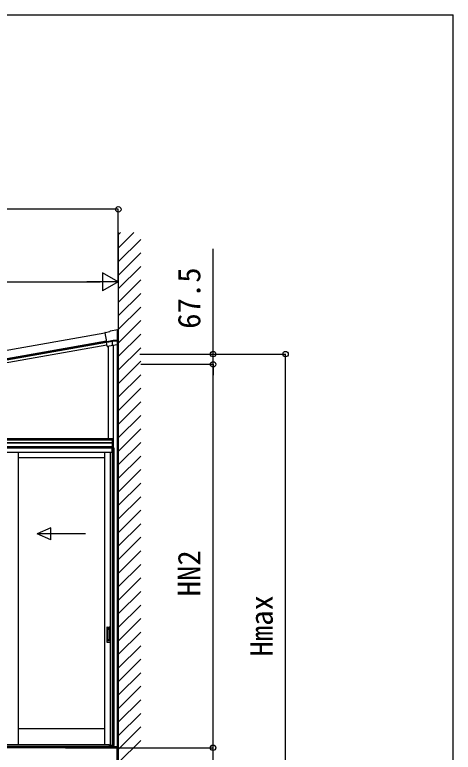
# Model space of a CAD drawing. Units: millimetres, scale not verified. Extents: x -10500 to 10500, y -15600 to 15524.
# Drawn here: x 7592 to 10500, y 10110 to 15000 of the extents above; entities that cross this region are included whole.
import ezdxf
from ezdxf.enums import TextEntityAlignment as Align

# ---------------------------------------------------------------- set-up
doc = ezdxf.new("R2010")
doc.units = ezdxf.units.MM
doc.header["$LTSCALE"] = 80
for name, color, linetype in [('0-4_YKK_13', 4, 'Continuous'), ('0-5_YKK_A1', 4, 'Continuous'), ('0-6_YKK_D', 6, 'Continuous'), ('0-7_YKK_ZWAK', 7, 'Continuous')]:
    doc.layers.add(name, color=color, linetype=linetype)
doc.styles.add('ＭＳ ゴシック', font='')
doc.styles.get('ＭＳ ゴシック').set_extended_font_data('MS Gothic')

msp = doc.modelspace()

# ---------------------------------------------------------------- linework, layer by layer
at = {"layer": '0-4_YKK_13'}
msp.add_line((8209.24, 12830.42), (8209.24, 12830.41), dxfattribs=at)
at = {"layer": '0-5_YKK_A1'}
for p, q in [((8279, 13554.95), (8279, 9439.38)), ((8279, 13541.02), (8292.93, 13554.95)), ((8279, 13451.22), (8382.73, 13554.95)), ((8279, 13361.42), (8428, 13510.42)), ((8279, 13271.61), (8428, 13420.61)), ((8279, 13181.81), (8428, 13330.81)), ((8279, 13092.01), (8428, 13241.01)), ((8279, 13002.21), (8428, 13151.21)), ((8279, 12912.4), (8428, 13061.4)), ((8279, 12822.6), (8428, 12971.6)), ((8227.33, 12904.5), (8273, 12912.55)), ((8273, 12912.17), (8273, 12912.55)), ((8273, 12911.53), (8278, 12912.42)), ((8273, 12912.17), (8273, 12910.14)), ((8273, 12839.04), (8273, 12910.14)), ((8278, 12912.04), (8278, 12912.42)), ((8190.8, 12888.98), (5950.13, 12493.88)), ((8190.13, 12890.83), (8190.52, 12890.56)), ((8190.13, 12890.83), (8190.13, 12890.83)), ((8190.52, 12890.56), (8201.2, 12830.01)), ((8191.75, 12893.15), (8223.28, 12898.7)), ((8223.28, 12898.7), (8227.33, 12904.5)), ((8223.49, 12898.36), (8223.28, 12898.7)), ((8224.65, 12896.54), (8223.49, 12898.36)), ((8227.55, 12904.15), (8227.33, 12904.5)), ((8228.71, 12902.33), (8227.55, 12904.15)), ((8279, 12732.8), (8428, 12881.8)), ((8200.44, 12834.32), (5959.77, 12439.23)), ((8200.44, 12834.32), (5959.77, 12439.23)), ((5959.77, 12439.23), (8200.44, 12834.32)), ((5960.89, 12432.83), (8200.38, 12827.71)), ((8240.43, 12833.8), (8202.63, 12827.14)), ((8203.9, 12831.89), (8204.07, 12830.9)), ((8204.07, 12830.9), (8244.54, 12838.04)), ((8243.55, 12837.52), (8241.55, 12835.14)), ((8243.86, 12808.6), (8273, 12813.74)), ((8273, 12839.04), (8244.46, 12839.04)), ((8244.54, 12838.04), (8244.5, 12838.54)), ((8244.54, 12838.04), (8273, 12838.04)), ((8273, 12839.04), (8273, 12838.54)), ((8273, 12838.54), (8273, 12838.04)), ((8273, 12815.8), (8273, 12838.04)), ((8273, 12815.8), (8273, 12813.77)), ((8273, 12813.77), (8273, 12813.77)), ((8273, 10147.5), (8273, 12813.72)), ((8279, 10147.5), (8279, 12840.59)), ((8203.85, 12808.01), (6971.75, 12590.76)), ((8204.54, 12802.11), (8204.54, 12802.12)), ((8241.96, 12806.69), (8206.85, 12800.49)), ((8214.5, 12189.5), (8214.5, 12801.84)), ((8241.96, 12806.69), (8242.31, 12807.11)), ((8243.51, 12808.57), (8242.34, 12807.16)), ((8244.5, 12808.71), (8244.5, 12126.5)), ((8244.5, 12808.71), (8244.5, 12189.5)), ((8279, 12643), (8428, 12792)), ((8279, 12553.19), (8428, 12702.19)), ((8279, 12463.39), (8428, 12612.39)), ((8279, 12373.59), (8428, 12522.59)), ((8279, 12283.79), (8428, 12432.79)), ((8279, 12193.98), (8428, 12342.98)), ((8279, 12104.18), (8428, 12253.18)), ((5686.3, 12181.5), (8241, 12181.5)), ((6971.75, 12189.5), (8244.5, 12189.5)), ((8241.3, 12134.5), (8241.3, 12189.5)), ((8244.2, 12134.5), (8244.2, 12189.5)), ((8244, 12134.5), (5647, 12134.5)), ((8244, 12134.5), (5647, 12134.5)), ((8244, 12127.5), (5647, 12127.5)), ((5652.5, 12163.41), (8241, 12163.41)), ((5652.5, 12161.5), (8241, 12161.5)), ((5652.5, 12134.5), (8241, 12134.5)), ((8244, 12126.5), (8244, 12134.5)), ((8279, 12014.38), (8428, 12163.38)), ((8238.5, 12126.49), (5652.5, 12126.49)), ((8238.5, 12096.49), (5652.5, 12096.49)), ((7615, 12096.49), (7615, 10161)), ((8187, 12096.49), (8187, 10161)), ((8224.8, 12096.49), (8224.8, 10157.49)), ((8239, 12096.5), (8228, 12096.5)), ((8238.5, 12096.5), (8238.5, 12126.49)), ((8239, 12126.5), (8239, 12096.5)), ((8243.2, 10153.5), (8243.2, 12126.5)), ((7615, 12064.49), (8187, 12064.49)), ((8279, 11924.58), (8428, 12073.58)), ((8279, 11834.77), (8428, 11983.77)), ((8279, 11744.97), (8428, 11893.97)), ((8279, 11655.17), (8428, 11804.17)), ((8279, 11565.37), (8428, 11714.37)), ((7832.65, 11598.12), (7741, 11558.12)), ((7832.65, 11518.12), (7832.65, 11598.12)), ((8279, 11475.56), (8428, 11624.56)), ((8061, 11558.12), (7741, 11558.12)), ((7832.65, 11518.12), (7741, 11558.12)), ((8279, 11385.76), (8428, 11534.76)), ((8279, 11295.96), (8428, 11444.96)), ((8279, 11206.16), (8428, 11355.16)), ((8279, 11116.35), (8428, 11265.35)), ((8279, 11026.55), (8428, 11175.55)), ((8279, 10936.75), (8428, 11085.75)), ((8279, 10846.95), (8428, 10995.95)), ((8203, 10936.49), (8203, 10842.49)), ((8206, 10939.49), (8219, 10939.49)), ((8206.8, 10925.49), (8206.8, 10853.49)), ((8206.9, 10925.95), (8207.09, 10924.08)), ((8207.09, 10923.08), (8207.09, 10855.9)), ((8217.2, 10926.49), (8207.8, 10926.49)), ((8216.83, 10924.08), (8208.08, 10924.08)), ((8216, 10931.49), (8209, 10931.49)), ((8209, 10931.48), (8209, 10926.99)), ((8216, 10929.08), (8209, 10929.08)), ((8216, 10928.59), (8209, 10928.59)), ((8216, 10931.48), (8216, 10926.99)), ((8217.83, 10924.08), (8218.07, 10925.98)), ((8217.83, 10923.08), (8217.83, 10855.9)), ((8218.2, 10925.49), (8218.2, 10853.49)), ((8222, 10936.49), (8222, 10842.49)), ((8279, 10757.14), (8428, 10906.14)), ((8206, 10839.49), (8219, 10839.49)), ((8206.9, 10853.04), (8207.09, 10854.9)), ((8217.2, 10852.49), (8207.8, 10852.49)), ((8216.83, 10854.9), (8208.08, 10854.9)), ((8209, 10847.51), (8209, 10851.99)), ((8216, 10850.4), (8209, 10850.4)), ((8216, 10849.9), (8209, 10849.9)), ((8216, 10847.49), (8209, 10847.49)), ((8216, 10847.51), (8216, 10851.99)), ((8218.07, 10853.01), (8217.83, 10854.9)), ((8279, 10667.34), (8428, 10816.34)), ((8279, 10577.54), (8428, 10726.54)), ((8279, 10487.74), (8428, 10636.74)), ((8279, 10397.93), (8428, 10546.93)), ((8279, 10308.13), (8428, 10457.13)), ((8279, 10218.33), (8428, 10367.33)), ((8279, 10128.53), (8428, 10277.53)), ((7615, 10267.49), (8187, 10267.49)), ((8279, 10038.72), (8428, 10187.72)), ((7928.31, 10139.5), (-9871.02, 10139.5)), ((8244, 10147.5), (5647, 10147.5)), ((8244, 10147.5), (5647, 10147.5)), ((5675, 10161), (8216, 10161)), ((8228, 10157.49), (8220.77, 10157.49)), ((8221, 10154.5), (8221, 10156)), ((8238.5, 10154.5), (8221, 10154.5)), ((8239, 10155.1), (8239, 10147.5)), ((8239, 10147.5), (8244, 10147.5)), ((8244, 10147.5), (8244, 10153.5)), ((8244, 10144.5), (8244, 10147.5)), ((8244, 10144.5), (8244, 10147.5)), ((8244.5, 10153.5), (8244.5, 10147.5)), ((8244.5, 10147.5), (8279, 10147.5))]:
    msp.add_line(p, q, dxfattribs=at)
for points in [[(8278, 12814.65), (8278, 12912.04), (8273, 12911.16)], [(8204.54, 12802.12), (8204.82, 12802.52), (8200.22, 12828.62), (8201.2, 12830.01)], [(8244.5, 12838.54), (8244.46, 12839.04), (8203.9, 12831.89)], [(8240.43, 12809.27), (8240.43, 12833.8), (8241.55, 12835.14)], [(8273, 12813.77), (8278, 12814.65), (8278, 12814.61), (8273, 12813.72), (8273, 12813.74)], [(8228, 12096.5), (8228, 10155.1), (8239, 10155.1)], [(8252, 10153.5), (8252, 12126.5), (8239, 12126.5)], [(5262.59, 10144.5), (8269, 10144.5), (8269, 10002.5)], [(8238.5, 10155.1), (8238.5, 10147.5), (5652.5, 10147.5)], [(8240.1, 10147.5), (8240.1, 10153.5), (8252, 10153.5)]]:
    msp.add_lwpolyline(points, dxfattribs=at)
msp.add_lwpolyline([(8241, 12189.5), (8244.5, 12189.5), (8244.5, 12134.5), (8241, 12134.5)], close=True, dxfattribs=at)
for centre, radius, start, end in [((8206, 10936.49), 3, 90, 180), ((8207.8, 10925.49), 1, 90, 180), ((8208.09, 10923.08), 1, 90, 180), ((8216.83, 10923.08), 1, 0, 90), ((8217.19, 10925.49), 1, 0, 90), ((8219, 10936.49), 3, 0, 90), ((8208.09, 10855.9), 1, 180, 270), ((8216.83, 10855.9), 1, 270, 0), ((8206, 10842.49), 3, 180, 270), ((8207.8, 10853.49), 1, 180, 270), ((8217.19, 10853.49), 1, 270, 0), ((8219, 10842.49), 3, 270, 0), ((8216, 10156), 5, 0, 90)]:
    msp.add_arc(centre, radius, start, end, dxfattribs=at)
for centre, major_axis, ratio, start_param, end_param in [((8192.11, 12891.17), (-1.64, 1.15), 0.99628, 5.4996506, 7.06672), ((8202.19, 12828.97), (1.98, -0.44), 0.917237, 3.5657667, 5.0754765), ((8202.29, 12829.11), (1.15, 1.64), 0.99628, 3.8677678, 3.9251274), ((8206.51, 12802.47), (1.15, 1.64), 0.99628, 2.358058, 3.9251274), ((8242.43, 12809.28), (1.29, 1.54), 0.995504, 2.271148, 2.5023276), ((8242.31, 12809.14), (-1.01, 1.75), 0.909365, 1.2511638, 2.5889153), ((8242.31, 12809.14), (0, 2.03), 0.060227, 3.2133382, 3.3852965), ((8243.52, 12810.57), (1.29, 1.54), 0.995504, 3.8400791, 4.0120374)]:
    msp.add_ellipse(centre, major_axis=major_axis, ratio=ratio, start_param=start_param, end_param=end_param, dxfattribs=at)
at = {"layer": '0-6_YKK_D'}
for p, q in [((8279, 13709.39), (5514, 13709.39)), ((8279, 13230.39), (8279, 13710.39)), ((8908, 12749.39), (8908, 13447.46)), ((8279, 13229.39), (8175.08, 13289.39)), ((8175.08, 13289.39), (8175.08, 13169.39)), ((5729, 13229.39), (8159, 13229.39)), ((8279, 13229.39), (8071.15, 13229.39)), ((8279, 13229.39), (8175.08, 13169.39)), ((8422.62, 12749.39), (8909, 12749.39)), ((8422.62, 12749.39), (9389, 12749.39)), ((8908, 12681.89), (8908, 12749.39)), ((9388, 9439.5), (9388, 12749.39)), ((8428.7, 12681.89), (8909, 12681.89)), ((8428.7, 12681.89), (8909, 12681.89)), ((8908, 10139.5), (8908, 12681.89)), ((8908, 12681.89), (8908, 12609.89)), ((7929.31, 10139.5), (8908, 10139.5)), ((8908, 10139.5), (8907, 10139.5))]:
    msp.add_line(p, q, dxfattribs=at)
msp.add_lwpolyline([(8907, 10139.5), (8907, 9439.5), (8907, 7645.07)], dxfattribs=at)
for centre in [(8279, 13709.39), (8908, 12749.39), (9388, 12749.39), (8908, 12681.89), (8908, 12681.89), (8907, 10139.5), (8908, 10139.5)]:
    msp.add_circle(centre, 18, dxfattribs=at)
at = {"layer": '0-7_YKK_ZWAK'}
msp.add_line((-10500, 14999.5), (10500, 14999.5), dxfattribs=at)
msp.add_lwpolyline([(-10500, -15600.5), (10500, -15600.5), (10500, 14999.5)], dxfattribs=at)

# ---------------------------------------------------------------- texts
at = {"layer": '0-6_YKK_D', "style": 'ＭＳ ゴシック'}
for s, p in [('67.5', (8868, 12917.17)), ('HN2', (8868, 11143.53)), ('Hmax', (9348, 10744.4))]:
    msp.add_text(s, height=149.6, rotation=90, dxfattribs=at).set_placement(p, align=Align.BOTTOM_LEFT)

doc.saveas('drawing.dxf')
